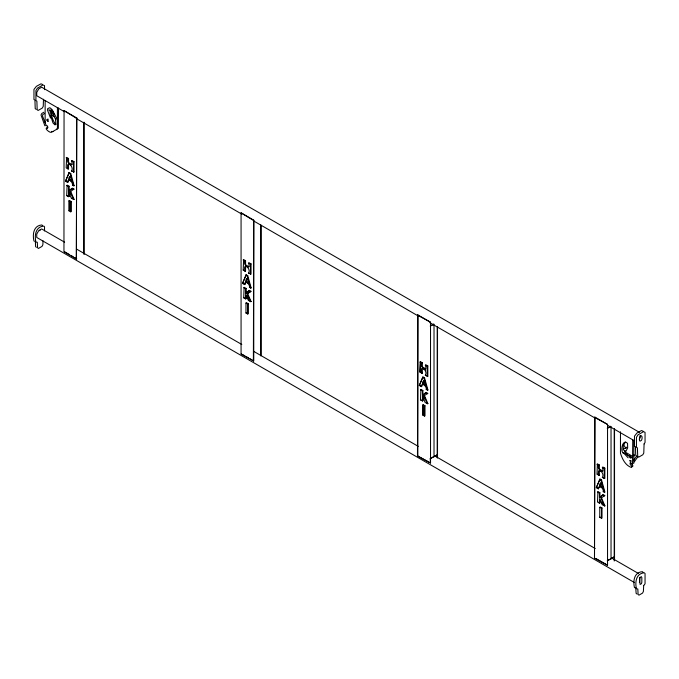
<?xml version="1.0" encoding="UTF-8"?>
<svg xmlns="http://www.w3.org/2000/svg" width="679" height="679" viewBox="0 0 679 679"><rect width="100%" height="100%" fill="white"/><g stroke="black" fill="none" stroke-linecap="round" stroke-linejoin="round"><path stroke-width="1.02" d="M76.371 258.988L76.735 117.968L76.371 258.988L63.953 251.663L64.055 110.643L76.735 117.968M241.07 353.649L241.07 212.841L253.759 220.166L253.759 360.973L241.02 354.048L241.393 353.835M253.386 361.186L253.759 220.166M417.475 455.923L417.848 314.895L430.528 322.219L430.528 463.036L417.475 455.923L429.332 462.34M417.848 455.711L417.848 314.895M433.703 456.636L430.214 458.648L430.528 463.036M594.49 558.121L594.863 417.101L607.544 424.417L607.544 565.234L594.49 558.121L594.863 417.101M620.462 431.785L620.462 453.207C622.287 458.885 625.351 465.582 631.538 467.508L631.733 466.091L630.273 464.589L630.053 463.07M623.195 450.321L623.237 445.764L625.342 442.063M632.76 439.916L632.531 464.215L630.333 462.577M633.863 440.315L633.863 463.112L632.845 463.375M631.063 456.984L631.063 458.002L630.299 458.062L629.535 457.111L629.535 456.093L630.299 456.033M43.49 99.253L43.244 106.357L42.259 108.08L38.185 110.431L37.192 109.854L36.878 101.078L35.919 100.73L35.919 90.57L37.481 88.134L42.964 84.968L44.525 85.605L44.525 89.67M43.049 240.841L42.87 244.729L42.005 246.401L38.44 248.455L37.574 247.784L37.303 242.276L35.919 242.072C34.332 235.443 35.546 226.608 43.863 226.09L44.525 226.811L44.525 230.928M70.65 191.3L74.104 199.405L71.414 198.319L68.681 192.25L68.596 196.689L69.054 196.486L69.054 192.938M601.458 497.766L604.913 505.863L602.222 504.777L599.489 498.709L599.404 503.147L599.863 502.952L599.863 499.396M639.431 582.582L639.856 577.379M65.515 181.208L69.165 172.576L70.718 173.468L74.13 185.715L72.449 185.206C73.408 182.541 67.662 177.041 67.56 182.388L65.515 181.208L69.165 172.576M67.56 182.388L69.02 179.714L71.94 181.403M69.988 177.058L69.368 178.984L71.618 180.122M242.53 283.406L246.18 274.774L247.733 275.666L251.145 287.913L249.465 287.404C250.424 284.739 244.678 279.239 244.576 284.586L242.53 283.406L246.18 274.774M244.576 284.586L245.968 281.946M247.343 278.39L246.333 281.081L247.835 282.057M419.308 385.468L422.958 376.837L424.502 377.728L427.923 389.975L426.242 389.466C427.193 386.801 421.455 381.301 421.353 386.648L419.308 385.468L422.593 377.77M421.353 386.648L422.813 383.974L425.733 385.664M423.781 381.318L423.153 383.245L425.41 384.475M596.323 487.666L599.973 479.034L601.518 479.926L604.938 492.173L603.258 491.672C604.191 489.024 598.522 483.482 598.369 488.846L596.323 487.666L599.973 479.034M599.761 486.206L598.369 488.846M600.796 483.516L600.126 485.341L601.619 486.317M64.055 110.643L76.371 118.18M241.07 212.841L253.386 220.378M625.367 452.392L627.659 447.885L627.566 443.404C622.804 437.972 619.621 451.484 623.645 453.564L624.909 453.292M633.566 460.413L636.478 456.347M634.271 461.813L637.87 456.78M424.443 395.56L427.897 403.666L425.207 402.579L422.474 396.511L422.389 400.95L422.847 400.746L422.932 396.222L424.214 398.955M56.705 129.587L57.426 128L57.426 107.596M39.569 230.707L40.222 230.02M68.537 163.97L68.537 168.782L68.078 168.986L66.177 167.891L66.601 157.392L68.537 158.504L68.562 162.578L71.957 164.573M245.552 266.168L245.552 270.98L245.094 271.184L243.192 270.089L243.617 259.59L245.552 260.711L245.577 264.776L248.972 266.771M422.33 368.23L422.33 373.043L421.871 373.246L419.97 372.151L420.386 361.652L422.33 362.773L422.355 366.838L425.75 368.833M601.119 471.302L599.37 470.335L599.345 475.241L596.985 474.349L597.401 463.85L599.345 464.971L599.37 469.045L602.765 471.031M68.596 196.689L66.695 195.594L67.119 185.095L69.054 186.216L69.139 190.833L72.356 188.125L73.969 189.118L70.132 191.716L73.544 199.55M245.611 298.887L243.71 297.792L244.134 287.293L246.078 288.414L246.154 293.031L249.38 290.323L250.984 291.316L247.64 293.617L251.12 301.603L248.438 300.517L245.696 294.448L245.611 298.887L246.07 298.692L246.07 295.136M422.389 400.95L420.488 399.855L420.912 389.356L422.847 390.476L422.932 395.093L426.149 392.386L427.762 393.379L423.925 395.899L427.337 403.81M599.404 503.147L597.503 502.053L597.927 491.562L599.863 492.674L599.947 497.291L603.164 494.584L604.777 495.577L600.94 498.174L604.352 506.008M49.075 109.294L49.117 110.66M68.078 168.986C65.218 159.234 74.605 166.44 71.558 170.989L74.019 171.948L74.019 161.678L72.084 160.558L71.558 160.923C74.486 169.012 65.116 162.68 68.078 158.911L68.537 158.504M245.094 271.184C242.233 261.432 251.62 268.638 248.573 273.196L251.035 274.146L251.035 263.876L249.1 262.756L248.573 263.121C251.502 271.218 242.131 264.886 245.094 261.109L245.552 260.711M421.871 373.246C419.011 363.494 428.398 370.7 425.351 375.249L427.812 376.208L427.812 365.939L425.877 364.818L425.351 365.183C428.279 373.28 418.909 366.94 421.871 363.172L422.33 362.773M598.886 475.444C596.026 465.701 605.413 472.898 602.366 477.456L604.828 478.406L604.828 468.137L602.893 467.016L602.366 467.381C605.295 475.478 595.924 469.147 598.886 465.37L599.345 464.971M73.969 189.118L73.408 189.466L71.838 188.49L68.681 191.147L68.596 186.615L69.054 186.216M250.984 291.316L250.424 291.664L248.853 290.688L245.696 293.345L245.611 288.821L246.078 288.414M427.762 393.379L427.201 393.727L425.623 392.751L422.465 395.407L422.389 390.883L422.847 390.476M604.777 495.577L604.217 495.925L602.638 494.949L599.489 497.605L599.404 493.081L599.863 492.674M68.952 200.874L69.428 200.483L71.193 201.502L71.193 211.627L70.684 211.806L68.952 210.804L68.952 200.874L70.684 201.875L70.684 211.806M245.968 303.072L246.443 302.681L248.208 303.7L248.208 313.834L247.699 314.004L245.968 313.011L245.968 303.072L247.699 304.073L247.699 314.004M422.745 405.134L423.212 404.743L424.986 405.762L424.986 415.896L424.477 416.066L422.745 415.064L422.745 405.134L424.477 406.135L424.477 416.066M599.761 507.332L600.236 506.941L602.001 507.968L602.001 518.094L601.492 518.272L599.761 517.271L599.761 507.332L601.492 508.333L601.492 518.272M625.325 450.72L624.451 451.408L624.68 452.222M68.689 172.967L70.209 173.841L70.718 173.468M245.705 275.165L247.224 276.047L247.733 275.666M422.482 377.227L424.002 378.11L424.502 377.728M599.498 479.433L601.017 480.308L601.518 479.926M70.684 201.875L71.193 201.502M247.699 304.073L248.208 303.7M424.477 406.135L424.986 405.762M601.492 508.333L602.001 507.968M626.709 447.206L623.398 449.311M68.681 191.147L69.139 190.833M245.696 293.345L246.154 293.031M422.465 395.407L422.932 395.093M599.489 497.605L599.947 497.291M250.424 291.664L247.156 293.837L250.559 301.748M422.474 396.511L422.932 396.222M73.459 172.093L73.459 162.018L74.019 161.678M250.475 274.291L250.475 264.216L251.035 263.876M427.244 376.353L427.244 366.278L427.812 365.939M604.268 478.551L604.268 468.476L604.828 468.137M43.906 112.23L41.784 113.486L41.02 115.014L44.856 125.776M44.5 113.571L42.794 114.573L42.522 116.058L46.011 124.978M433.703 324.053L430.214 326.073L434.017 324.239L434.017 456.814M434.577 456.127L437.514 454.803L430.214 458.648M610.718 426.251L607.23 428.271L611.032 426.437L611.032 559.012M609.844 559.335L607.23 560.846L614.206 556.814M610.718 558.834L613.341 557.323M635.451 587.666L634.475 587.649C632.896 581.02 634.11 572.185 642.427 571.667L643.081 572.389M243.192 270.089L245.552 270.98M419.97 372.151L420.386 361.652M66.695 195.594L69.054 196.486M243.71 297.792L246.07 298.692M420.488 399.855L422.847 400.746M68.952 210.804L69.428 210.609L69.428 200.483M245.968 313.011L246.443 312.807M422.745 415.064L423.212 414.869L423.212 404.743M599.761 517.271L600.236 517.075M47.267 127.236L47.963 127.228M71.558 170.989L74.019 171.948M248.573 273.196L249.1 273.026M425.351 375.249L427.812 376.208M602.366 477.456L604.183 478.033M72.449 185.206L74.13 185.715M249.465 287.404L251.145 287.913M426.242 389.466L427.923 389.975M603.258 491.672L603.809 491.52M53.259 131.582L51.519 131.412M430.528 322.219L417.475 315.115M607.544 424.417L594.49 417.313M47.598 121.507L48.362 121.431L47.589 119.462L46.826 119.538L46.834 120.556M34.383 241.266L33.95 240.935C32.371 234.314 33.585 225.47 41.903 224.961L42.556 225.674M50.84 110.04L50.102 110.465L50.238 114.369M632.141 466.77L632.981 465.964L631.156 463.222M56.128 124.291L55.355 124.036C52.461 120.166 51.044 114.717 51.205 109.828M54.422 116.499L51.341 114.81M633.719 455.465L634.347 455.753L633.931 454.429M639.508 432.37L41.657 87.201L38.779 88.864L36.742 92.395L36.742 95.722L64.48 111.746M76.218 118.519L241.665 214.038M253.394 220.811L417.924 315.803M429.866 322.695L595.11 418.094M607.764 425.402L634.585 440.892M36.216 109.294L35.223 108.716L34.918 99.94L33.958 99.592L33.958 89.441L36.411 86.318L40.995 83.831L42.556 84.476M636.741 455.999L635.756 455.431L635.442 446.655L634.483 446.307L634.483 436.147L636.944 433.024L641.519 430.545L643.081 431.182M45.875 125.623L47.555 125.971L47.615 128.051C43.346 127.372 49.389 132.965 51.349 132.371L58.352 128.339L58.538 107.978M66.177 157.817L68.078 158.911M71.558 160.923L73.459 162.018M243.192 260.015L245.094 261.109M248.573 263.121L250.475 264.216M419.97 362.077L421.871 363.172M425.351 365.183L427.244 366.278M596.985 464.275L598.886 465.37M602.366 467.381L604.268 468.476M422.448 368.154L425.75 370.055M67.246 168.036L68.537 168.782M421.031 372.296L422.33 373.043M597.401 474.12L599.345 475.241M246.036 281.912L248.225 283.177M600.559 486.597L602.018 487.437M65.931 180.979L68.019 182.184M242.946 283.177L245.034 284.382M419.715 385.239L421.803 386.444M596.731 487.437L598.123 488.243M66.695 185.52L68.596 186.615M243.71 287.718L245.611 288.821M420.488 389.78L422.389 390.883M597.503 491.986L599.404 493.081M71.932 198.149L74.104 199.405M251.12 301.603L248.955 300.347L247.063 296.027M426.446 402.825L427.897 403.666M598.572 502.205L599.863 502.952M603.47 505.032L604.913 505.863M64.615 242.191L41.657 228.933L38.779 230.597L36.742 234.128L36.742 237.455L634.585 582.624M76.549 249.074L241.792 344.482M253.725 351.374L418.256 446.366M434.577 455.787L595.237 548.539M611.762 558.079L638.591 573.568M64.369 251.637L69.674 254.693M71.439 255.711L73.205 256.738M74.97 257.757L76.735 258.775M242.276 354.345L244.924 355.872M246.689 356.891L248.455 357.918M250.22 358.936L251.985 359.955M595.746 558.418L607.544 565.234M625.537 452.273L632.743 456.449M624.977 453.555L632.336 457.816M636.995 594.032L636.13 593.361L635.722 587.59M36.471 247.317L35.605 246.655L35.333 241.138M628.151 457.816L623.33 452.655M52.563 111.033L54.21 114.717M626.411 453.92L628.338 456.042M623.33 444.422L626.013 448.522M57.18 119.224L52.173 109.65L49.83 107.672L47.64 108.665L47.513 110.176L50.526 118.07M50.942 110.414L55.839 119.767M601.611 502.019L602.74 504.607M69.283 192.098L70.421 194.695M624.391 450.533L624.663 451.323M50.543 115.32L52.987 122.958L55.016 124.928L55.805 123.875L55.593 118.681M601.017 480.308L604.361 492.309M424.002 378.11L427.346 390.111M247.224 276.047L250.576 288.049M70.209 173.841L73.561 185.851M47.123 127.584L47.148 128.195M47.937 118.901L47.937 119.92M614.529 428.661L614.529 560.15M614.206 429.544L614.206 561.015M437.514 326.463L437.514 457.952M437.191 327.346L437.191 457.765M261.109 225.445L261.109 355.669M260.736 224.605L260.736 355.881M84.094 122.186L84.094 254.532M83.721 122.398L83.721 253.683M45.137 100.517L45.137 122.271M640.008 435.511A4.668 2.699 -60 0 1 639.525 439.186M644.082 443.939L643.777 453.071L642.784 454.786L638.71 457.137L637.725 456.568L637.411 447.792L636.452 447.444L636.452 437.284L638.014 434.84L643.488 431.683L645.05 432.319L645.05 442.479L644.082 443.939M643.667 585.612L643.395 591.443L642.529 593.106L638.964 595.169L638.099 594.498L637.827 588.99L636.444 588.786C634.865 582.158 636.079 573.314 644.396 572.804L645.05 573.526L645.05 583.813L643.667 585.612M630.036 460.489L629.908 461.1L631.317 461.1L630.036 460.489M640.102 577.413L639.669 578.805L640.102 584.466L641.4 583.719L641.825 582.336L641.825 577.557L641.4 576.666L640.102 577.413M69.827 176.506C65.753 180.19 75.344 183.177 69.827 176.506M246.842 278.713C242.759 282.235 252.291 285.528 246.91 278.662M423.62 380.775C419.529 384.297 429.06 387.59 423.688 380.724M600.635 482.973C596.654 486.656 605.872 489.652 600.635 482.973M45.544 122.288L45.281 122.806L44.517 121.575L45.544 122.288M640.747 435.943L640.008 436.673A4.668 2.699 -60 0 0 640.008 441.172L641.485 440.323A4.668 2.699 -60 0 0 641.485 435.816L640.747 435.943"/></g></svg>
